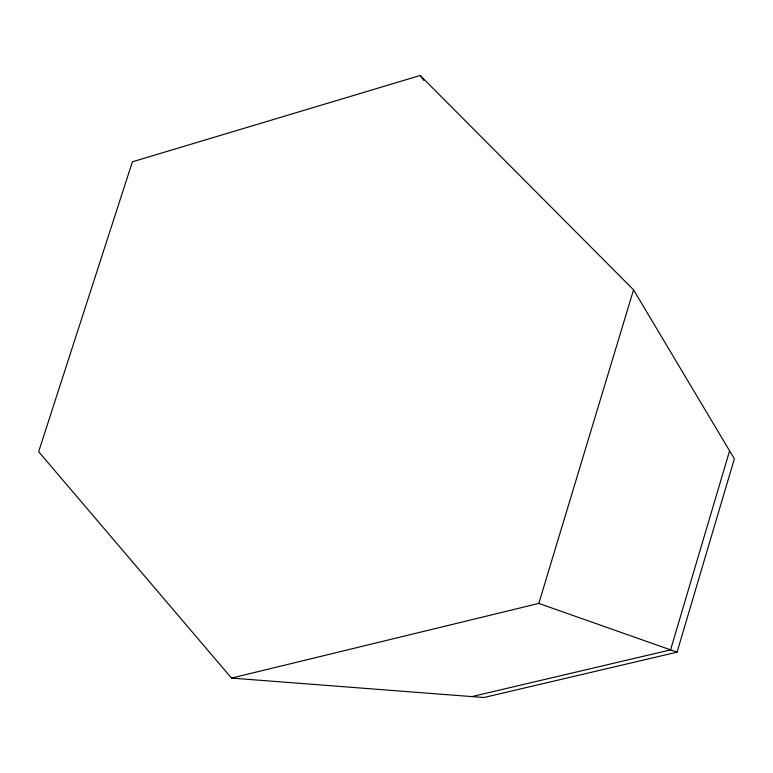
<?xml version="1.0" encoding="UTF-8"?>
<svg xmlns="http://www.w3.org/2000/svg" width="773" height="773" viewBox="0 0 773 773"><rect width="100%" height="100%" fill="white"/><g stroke="black" fill="none" stroke-linecap="round" stroke-linejoin="round"><path stroke-width="1.16" d="M677.061 652.161L734.35 458.814L633.551 289.836L420.212 75.483L132.386 161.808L38.65 451.693L231.513 678.085L483.888 697.517L677.061 652.161L538.8 603.413L231.513 678.085M729.596 450.843L670.568 649.871L471.897 696.589M538.8 603.413L633.551 289.836M420.212 75.483L423.759 80.363"/></g></svg>
